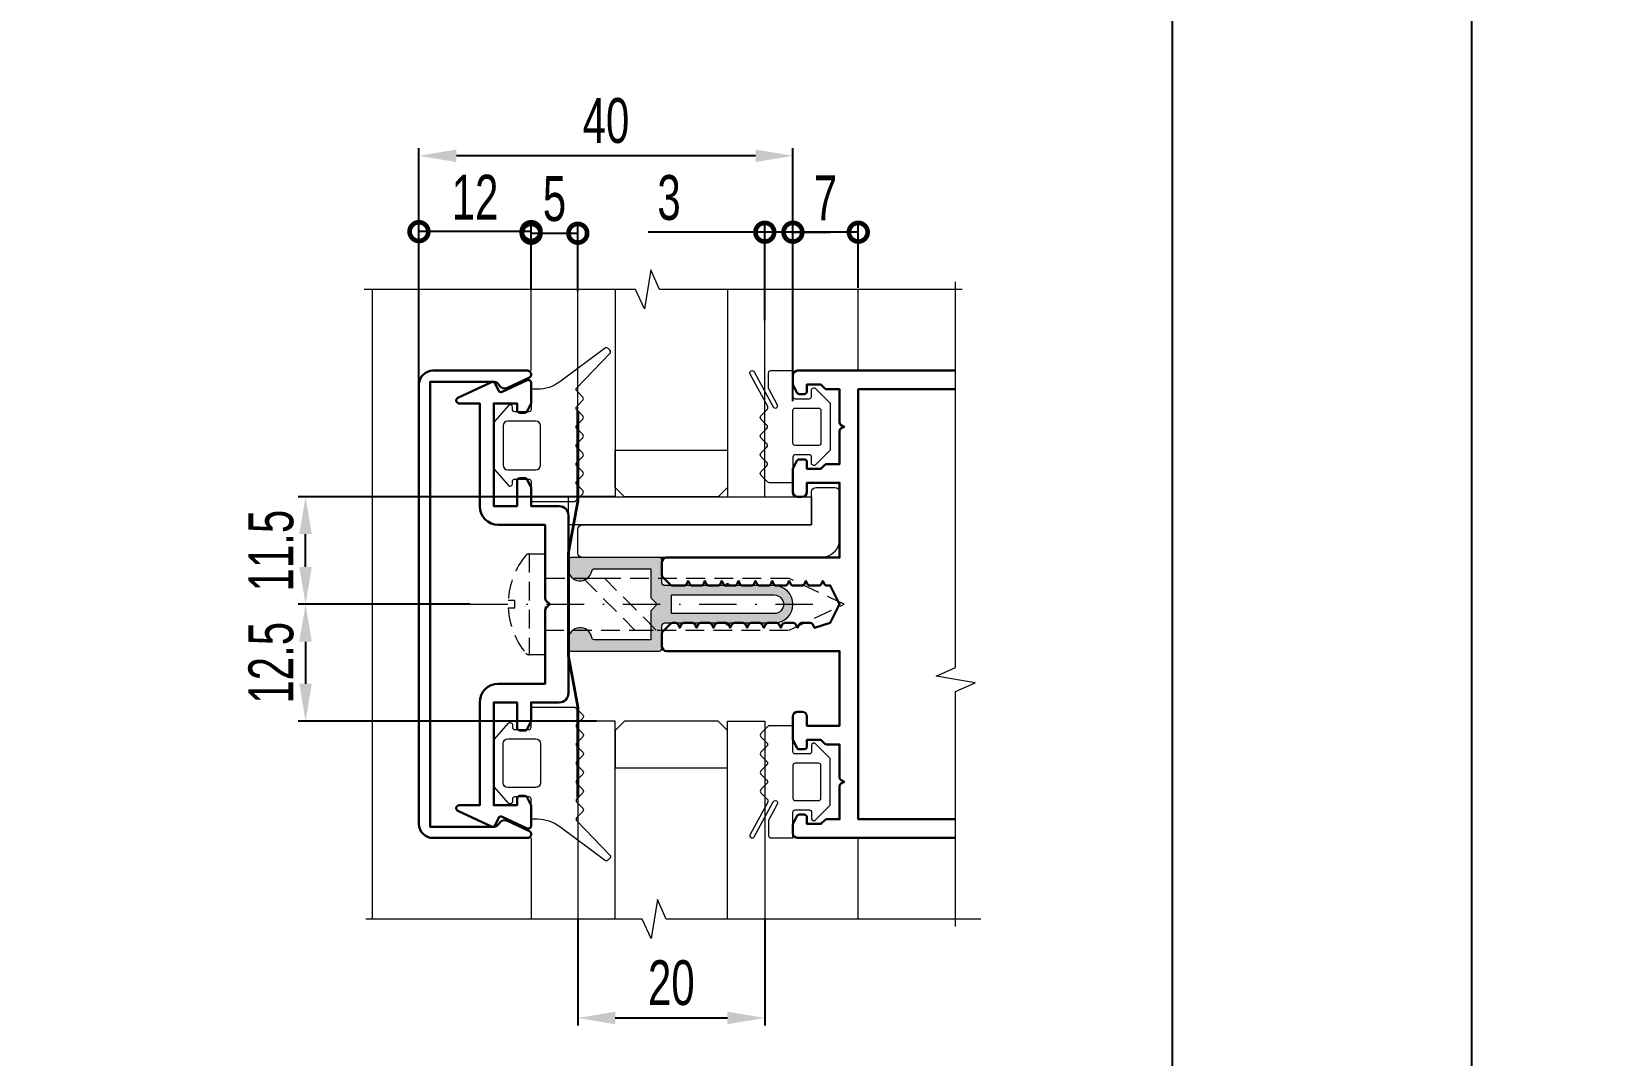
# Model space of a CAD drawing. Extents: x -37 to 8820, y -336 to 478.
# Drawn here: x 743.7 to 849.9, y 152.5 to 221 of the extents above; entities that cross this region are included whole.
import ezdxf

# ---------------------------------------------------------------- set-up
doc = ezdxf.new("R2010")
doc.units = 0
doc.header["$LTSCALE"] = 5
doc.linetypes.add('DASHDOT', pattern=[1, 0.5, -0.25, 0, -0.25])
doc.linetypes.add('HIDDEN', pattern=[0.375, 0.25, -0.125])
doc.layers.get('0').update_dxf_attribs({"linetype": 'CONTINUOUS', "lineweight": 30})
doc.layers.get('DEFPOINTS').update_dxf_attribs({"linetype": 'CONTINUOUS'})
for name, color, linetype, lineweight in [('1', 6, 'DASHDOT', 13), ('2', 3, 'HIDDEN', 13), ('Dimentions', 5, 'CONTINUOUS', 15), ('Glass', 5, 'CONTINUOUS', 20), ('Ал подклад', 7, 'CONTINUOUS', 20), ('Герлен', 7, 'CONTINUOUS', 60), ('Зигзаг', 1, 'CONTINUOUS', 15), ('Конструкции', 252, 'CONTINUOUS', 20), ('Подкладки', 1, 'CONTINUOUS', 20), ('Уплотнители', 1, 'CONTINUOUS', 20), ('Штриховка', 1, 'CONTINUOUS', 5)]:
    doc.layers.add(name, color=color, linetype=linetype, lineweight=lineweight)
doc.layers.add('Скрытые', color=14, linetype='CONTINUOUS', plot=False)
doc.styles.add('3', font='RUSS.SHX', dxfattribs={"width": 0.7, "height": 3})
doc.dimstyles.new('MX1_6', dxfattribs={"dimtxt": 3, "dimasz": 2.5, "dimexe": 0.5, "dimexo": 0, "dimgap": 0.8, "dimtad": 1, "dimlfac": 1.6, "dimdsep": 46, "dimtxsty": '3', "dimcen": 0, "dimclrd": 256, "dimclre": 256, "dimclrt": 256, "dimaunit": 1, "dimadec": 0, "dimazin": 0, "dimtfac": 1, "dimtmove": 0, "dimatfit": 1, "dimfxl": 1, "dimtvp": 1, "dimtolj": 1, "dimtzin": 0, "dimarcsym": 0})

# ---------------------------------------------------------------- blocks, each defined once
blk = doc.blocks.new('_DotSmall')
at = {"color": 0, "linetype": 'ByBlock', "const_width": 0.5}
blk.add_lwpolyline([(-0.0625, 0, 1), (0.0625, 0, 1)], format="xyb", close=True, dxfattribs=at)
blk = doc.blocks.new('*D1466')
at = {"layer": 'DEFPOINTS', "color": 0, "linetype": 'Continuous', "transparency": 16777216}
for p in [(769.62, 207.62), (777.12, 203.86), (769.62, 194.81)]:
    blk.add_point(p, dxfattribs=at)
at = {"layer": 'Dimentions', "linetype": 'Continuous', "lineweight": -2, "transparency": 16777216}
for p, q in [((769.62, 194.81), (769.62, 208.12)), ((777.12, 203.86), (777.12, 208.12)), ((777.12, 207.62), (769.62, 207.62))]:
    blk.add_line(p, q, dxfattribs=at)
at = {"layer": 'Dimentions', "linetype": 'Continuous', "lineweight": -2, "transparency": 16777216, "xscale": 2.5, "yscale": 2.5, "zscale": 2.5, "rotation": 180}
blk.add_blockref('_DotSmall', (769.62, 207.62), dxfattribs=at)
at = {"layer": 'Dimentions', "linetype": 'Continuous', "lineweight": -2, "transparency": 16777216, "xscale": 2.5, "yscale": 2.5, "zscale": 2.5}
blk.add_blockref('_DotSmall', (777.12, 207.62), dxfattribs=at)
at = {"layer": 'Dimentions', "linetype": 'Continuous', "transparency": 16777216, "insert": (773.37, 209.92), "char_height": 3, "attachment_point": 5, "style": '3'}
blk.add_mtext('\\A1;12', dxfattribs=at)
blk = doc.blocks.new('*D1467')
at = {"layer": 'DEFPOINTS', "color": 0, "linetype": 'Continuous', "transparency": 16777216}
for p in [(794.62, 207.58), (792.74, 201.7), (794.62, 196.28)]:
    blk.add_point(p, dxfattribs=at)
at = {"layer": 'Dimentions', "linetype": 'Continuous', "lineweight": -2, "transparency": 16777216}
for p, q in [((792.74, 201.7), (792.74, 208.08)), ((794.62, 196.28), (794.62, 208.08)), ((792.74, 207.58), (784.94, 207.58)), ((794.62, 207.58), (792.74, 207.58)), ((794.62, 207.58), (797.12, 207.58))]:
    blk.add_line(p, q, dxfattribs=at)
at = {"layer": 'Dimentions', "linetype": 'Continuous', "lineweight": -2, "transparency": 16777216, "xscale": 2.5, "yscale": 2.5, "zscale": 2.5}
blk.add_blockref('_DotSmall', (792.74, 207.58), dxfattribs=at)
at = {"layer": 'Dimentions', "linetype": 'Continuous', "lineweight": -2, "transparency": 16777216, "xscale": 2.5, "yscale": 2.5, "zscale": 2.5, "rotation": 180}
blk.add_blockref('_DotSmall', (794.62, 207.58), dxfattribs=at)
at = {"layer": 'Dimentions', "linetype": 'Continuous', "transparency": 16777216, "insert": (786.34, 209.88), "char_height": 3, "attachment_point": 5, "style": '3'}
blk.add_mtext('\\A1;3', dxfattribs=at)
blk = doc.blocks.new('*D1468')
at = {"layer": 'DEFPOINTS', "color": 0, "linetype": 'Continuous', "transparency": 16777216}
for p in [(769.62, 212.69), (769.62, 202.26), (794.62, 202.18)]:
    blk.add_point(p, dxfattribs=at)
at = {"layer": 'Dimentions', "linetype": 'Continuous', "lineweight": -2, "transparency": 16777216}
for p, q in [((769.62, 202.26), (769.62, 213.19)), ((792.12, 212.69), (772.12, 212.69)), ((794.62, 202.18), (794.62, 213.19))]:
    blk.add_line(p, q, dxfattribs=at)
at = {"layer": 'Dimentions', "linetype": 'Continuous', "transparency": 16777216}
for points in [[(772.12, 213.11), (772.12, 212.27), (769.62, 212.69)], [(792.12, 213.11), (792.12, 212.27), (794.62, 212.69)]]:
    blk.add_solid(points, dxfattribs=at)
at = {"layer": 'Dimentions', "linetype": 'Continuous', "transparency": 16777216, "insert": (782.12, 215.03), "char_height": 3, "attachment_point": 5, "style": '3'}
blk.add_mtext('\\A1;40', dxfattribs=at)
blk = doc.blocks.new('*D1469')
at = {"layer": 'DEFPOINTS', "color": 0, "linetype": 'Continuous', "transparency": 16777216}
for p in [(780.24, 161.65), (792.74, 161.65), (792.74, 155.04)]:
    blk.add_point(p, dxfattribs=at)
at = {"layer": 'Dimentions', "linetype": 'Continuous', "lineweight": -2, "transparency": 16777216}
for p, q in [((780.24, 161.65), (780.24, 154.54)), ((792.74, 161.65), (792.74, 154.54)), ((782.74, 155.04), (790.24, 155.04))]:
    blk.add_line(p, q, dxfattribs=at)
at = {"layer": 'Dimentions', "linetype": 'Continuous', "transparency": 16777216}
for points in [[(782.74, 155.46), (782.74, 154.62), (780.24, 155.04)], [(790.24, 155.46), (790.24, 154.62), (792.74, 155.04)]]:
    blk.add_solid(points, dxfattribs=at)
at = {"layer": 'Dimentions', "linetype": 'Continuous', "transparency": 16777216, "insert": (786.49, 157.38), "char_height": 3, "attachment_point": 5, "style": '3'}
blk.add_mtext('\\A1;20', dxfattribs=at)
blk = doc.blocks.new('*D1470')
at = {"layer": 'DEFPOINTS', "color": 0, "linetype": 'Continuous', "transparency": 16777216}
for p in [(780.24, 207.51), (777.12, 203.75), (780.24, 203.63)]:
    blk.add_point(p, dxfattribs=at)
at = {"layer": 'Dimentions', "linetype": 'Continuous', "lineweight": -2, "transparency": 16777216}
for p, q in [((777.12, 203.75), (777.12, 208.01)), ((780.24, 203.63), (780.24, 208.01)), ((777.12, 207.51), (780.24, 207.51))]:
    blk.add_line(p, q, dxfattribs=at)
at = {"layer": 'Dimentions', "linetype": 'Continuous', "lineweight": -2, "transparency": 16777216, "xscale": 2.5, "yscale": 2.5, "zscale": 2.5, "rotation": 180}
blk.add_blockref('_DotSmall', (777.12, 207.51), dxfattribs=at)
at = {"layer": 'Dimentions', "linetype": 'Continuous', "lineweight": -2, "transparency": 16777216, "xscale": 2.5, "yscale": 2.5, "zscale": 2.5}
blk.add_blockref('_DotSmall', (780.24, 207.51), dxfattribs=at)
at = {"layer": 'Dimentions', "linetype": 'Continuous', "transparency": 16777216, "insert": (778.68, 209.81), "char_height": 3, "attachment_point": 5, "style": '3'}
blk.add_mtext('\\A1;5', dxfattribs=at)
blk = doc.blocks.new('*D1471')
at = {"layer": 'DEFPOINTS', "color": 0, "linetype": 'Continuous', "transparency": 16777216}
for p in [(794.62, 207.58), (794.62, 203.86), (798.99, 203.86)]:
    blk.add_point(p, dxfattribs=at)
at = {"layer": 'Dimentions', "linetype": 'Continuous', "lineweight": -2, "transparency": 16777216}
for p, q in [((794.62, 203.86), (794.62, 208.08)), ((798.99, 203.86), (798.99, 208.08)), ((798.99, 207.58), (794.62, 207.58))]:
    blk.add_line(p, q, dxfattribs=at)
at = {"layer": 'Dimentions', "linetype": 'Continuous', "lineweight": -2, "transparency": 16777216, "xscale": 2.5, "yscale": 2.5, "zscale": 2.5, "rotation": 180}
blk.add_blockref('_DotSmall', (794.62, 207.58), dxfattribs=at)
at = {"layer": 'Dimentions', "linetype": 'Continuous', "lineweight": -2, "transparency": 16777216, "xscale": 2.5, "yscale": 2.5, "zscale": 2.5}
blk.add_blockref('_DotSmall', (798.99, 207.58), dxfattribs=at)
at = {"layer": 'Dimentions', "linetype": 'Continuous', "transparency": 16777216, "insert": (796.8, 209.88), "char_height": 3, "attachment_point": 5, "style": '3'}
blk.add_mtext('\\A1;7', dxfattribs=at)
blk = doc.blocks.new('*D1473')
at = {"layer": 'DEFPOINTS', "color": 0, "transparency": 16777216}
for p in [(762.04, 189.89), (782.74, 189.89), (773.05, 182.7)]:
    blk.add_point(p, dxfattribs=at)
at = {"layer": 'Dimentions', "lineweight": -2, "transparency": 16777216}
for p, q in [((782.74, 189.89), (761.54, 189.89)), ((762.04, 185.2), (762.04, 187.39)), ((773.05, 182.7), (761.54, 182.7))]:
    blk.add_line(p, q, dxfattribs=at)
at = {"layer": 'Dimentions', "transparency": 16777216}
for points in [[(761.62, 187.39), (762.46, 187.39), (762.04, 189.89)], [(761.62, 185.2), (762.46, 185.2), (762.04, 182.7)]]:
    blk.add_solid(points, dxfattribs=at)
at = {"layer": 'Dimentions', "transparency": 16777216, "insert": (759.74, 186.29), "char_height": 3, "attachment_point": 5, "rotation": 90, "style": '3'}
blk.add_mtext('\\A1;11.5', dxfattribs=at)
blk = doc.blocks.new('*D1474')
at = {"layer": 'DEFPOINTS', "color": 0, "transparency": 16777216}
for p in [(768.78, 182.7), (762.04, 174.89), (781.49, 174.89)]:
    blk.add_point(p, dxfattribs=at)
at = {"layer": 'Dimentions', "lineweight": -2, "transparency": 16777216}
for p, q in [((768.78, 182.7), (761.54, 182.7)), ((762.04, 180.2), (762.04, 177.39)), ((781.49, 174.89), (761.54, 174.89))]:
    blk.add_line(p, q, dxfattribs=at)
at = {"layer": 'Dimentions', "transparency": 16777216}
for points in [[(761.62, 180.2), (762.46, 180.2), (762.04, 182.7)], [(761.62, 177.39), (762.46, 177.39), (762.04, 174.89)]]:
    blk.add_solid(points, dxfattribs=at)
at = {"layer": 'Dimentions', "transparency": 16777216, "insert": (759.74, 178.79), "char_height": 3, "attachment_point": 5, "rotation": 90, "style": '3'}
blk.add_mtext('\\A1;12.5', dxfattribs=at)

msp = doc.modelspace()

# ---------------------------------------------------------------- hatches: boundary and pattern name
at = {"layer": 'Штриховка'}
h = msp.add_hatch(color=256, dxfattribs=at)
edge = h.paths.add_edge_path(flags=16)
edge.add_line((786.4917, 183.3249), (793.3667, 183.3249))
edge.add_arc((793.3667, 182.6999), 0.625, -90, 90, ccw=False)
edge.add_line((793.3667, 182.0749), (786.4917, 182.0749))
edge.add_line((786.4917, 182.0749), (786.4917, 183.3249))
edge = h.paths.add_edge_path()
edge.add_arc((780.3979, 180.3562), 0.7812, 9.281799, 180)
edge.add_line((779.6167, 180.3562), (779.6167, 179.7624))
edge.add_arc((779.8042, 179.7624), 0.1875, 180, 270)
edge.add_line((779.8042, 179.5749), (785.6792, 179.5749))
edge.add_arc((785.6792, 179.7624), 0.1875, 270, 360)
edge.add_line((785.8667, 179.7624), (785.8667, 181.2624))
edge.add_arc((786.0542, 181.2624), 0.1875, 90, 180, ccw=False)
edge.add_line((786.0542, 181.4499), (790.1167, 181.4499))
edge.add_arc((790.2417, 181.4499), 0.125, 180, 360)
edge.add_line((790.3667, 181.4499), (793.3667, 181.4499))
edge.add_arc((793.3667, 182.6999), 1.25, 270, 450)
edge.add_line((793.3667, 183.9499), (790.3667, 183.9499))
edge.add_arc((790.2417, 183.9499), 0.125, 0, 180)
edge.add_line((790.1167, 183.9499), (786.0542, 183.9499))
edge.add_arc((786.0542, 184.1374), 0.1875, 180, 270, ccw=False)
edge.add_line((785.8667, 184.1374), (785.8667, 185.6374))
edge.add_arc((785.6792, 185.6374), 0.1875, 0, 90)
edge.add_line((785.6792, 185.8249), (779.8042, 185.8249))
edge.add_arc((779.8042, 185.6374), 0.1875, 90, 180)
edge.add_line((779.6167, 185.6374), (779.6167, 185.0437))
edge.add_arc((780.3979, 185.0437), 0.7812, 180, 350.718201)
edge.add_arc((781.354, 184.8874), 0.1875, 90, 170.718201, ccw=False)
edge.add_line((781.354, 185.0749), (785.1167, 185.0749))
edge.add_line((785.1167, 185.0749), (785.1167, 183.2151))
edge.add_arc((785.3042, 183.2151), 0.1875, 180, 225)
edge.add_line((785.1716, 183.0825), (785.5542, 182.6999))
edge.add_line((785.5542, 182.6999), (785.1716, 182.3173))
edge.add_arc((785.3042, 182.1848), 0.1875, 135, 180)
edge.add_line((785.1167, 182.1848), (785.1167, 180.3249))
edge.add_line((785.1167, 180.3249), (781.354, 180.3249))
edge.add_arc((781.354, 180.5124), 0.1875, 189.281799, 270, ccw=False)

# ---------------------------------------------------------------- linework, layer by layer
for points in [[(769.6167, 168.0124), (769.6167, 197.3874, -0.41421356), (770.5542, 198.3249), (776.8667, 198.3249, -0.80258485), (776.9723, 197.8484), (775.5357, 197.1784, -0.40155944), (774.9626, 197.373, 0.27973928), (774.63, 197.5749), (770.3667, 197.5749), (770.3667, 167.8249), (774.63, 167.8249, 0.27973928), (774.9626, 168.0269, -0.40155944), (775.5357, 168.2214), (776.9723, 167.5515, -0.80258485), (776.8667, 167.0749), (770.5542, 167.0749, -0.41421356)], [(774.4627, 197.5574, -0.41421356), (774.7119, 197.4667), (774.9319, 196.9949, 0.41421356), (775.1811, 196.9042), (776.8499, 197.6824, -0.54861879), (777.1167, 197.5124), (777.1167, 196.1817, -0.11643382), (777.0969, 196.0978), (776.856, 195.6161, -0.28407904), (776.6883, 195.5124), (776.3667, 195.5124, -0.41421356), (776.1792, 195.6999), (776.1792, 196.1374), (774.6167, 196.1374), (774.6167, 189.2624), (776.1792, 189.2624), (776.1792, 190.9499, -0.41421356), (776.3667, 191.1374), (776.6883, 191.1374, -0.28407904), (776.856, 191.0338), (777.0969, 190.552, -0.11643382), (777.1167, 190.4682), (777.1167, 189.2624), (778.9917, 189.2624, -0.41421356), (779.6167, 188.6374), (779.6167, 176.7624, -0.41421356), (778.9917, 176.1374), (777.1167, 176.1374), (777.1167, 174.9317, -0.11643382), (777.0969, 174.8478), (776.856, 174.3661, -0.28407904), (776.6883, 174.2624), (776.3667, 174.2624, -0.41421356), (776.1792, 174.4499), (776.1792, 176.1374), (774.6167, 176.1374), (774.6167, 169.2624), (776.1792, 169.2624), (776.1792, 169.6999, -0.41421356), (776.3667, 169.8874), (776.6883, 169.8874, -0.28407904), (776.856, 169.7838), (777.0969, 169.302, -0.11643382), (777.1167, 169.2182), (777.1167, 167.8874, -0.54861879), (776.8499, 167.7175), (775.1811, 168.4957, 0.41421356), (774.9319, 168.405), (774.7119, 167.9332, -0.41421356), (774.4627, 167.8425), (772.2249, 168.886, -0.29147342), (772.1167, 169.0559), (772.1167, 169.0749, -0.41421356), (772.3042, 169.2624), (773.6792, 169.2624), (773.6792, 176.1374, -0.41421356), (774.9292, 177.3874), (778.0542, 177.3874), (778.0542, 182.3098, -0.19891237), (778.1091, 182.4423), (778.3667, 182.6999), (778.1091, 182.9575, -0.19891237), (778.0542, 183.0901), (778.0542, 188.0124), (774.9292, 188.0124, -0.41421356), (773.6792, 189.2624), (773.6792, 196.1374), (772.3042, 196.1374, -0.41421356), (772.1167, 196.3249), (772.1167, 196.3439, -0.29147342), (772.2249, 196.5139)]]:
    msp.add_lwpolyline(points, format="xyb", close=True)
msp.add_lwpolyline([(805.4818, 167.0749), (794.9292, 167.0749, -0.41421356), (794.6167, 167.3874), (794.6167, 167.9682, -0.11643382), (794.6365, 168.052), (794.8773, 168.5338, -0.28407904), (795.0451, 168.6374), (795.3667, 168.6374, -0.41421356), (795.5542, 168.4499), (795.5542, 168.0124), (796.4917, 168.0124), (796.7493, 168.27, -0.19891237), (796.8818, 168.3249), (797.7417, 168.3249), (797.7417, 170.5528, -0.28407904), (797.8453, 170.7205), (798.0542, 170.8249), (797.8453, 170.9294, -0.28407904), (797.7417, 171.0971), (797.7417, 173.3249), (796.8818, 173.3249, -0.19891237), (796.7493, 173.3798), (796.4917, 173.6374), (795.5542, 173.6374), (795.5542, 173.1999, -0.41421356), (795.3667, 173.0124), (795.0451, 173.0124, -0.28407904), (794.8773, 173.1161), (794.6365, 173.5978, -0.11643382), (794.6167, 173.6817), (794.6167, 175.1999, -0.41421356), (794.9292, 175.5124), (795.2417, 175.5124, -0.41421356), (795.5542, 175.1999), (795.5542, 174.5749), (797.7417, 174.5749), (797.7417, 179.5749), (786.1792, 179.5749, -0.41421356), (785.8667, 179.8874), (785.8667, 180.7473, -0.19891237), (785.9216, 180.8798), (786.4368, 181.395, -0.19891237), (786.5693, 181.4499), (786.782, 181.4499, -0.28407904), (786.9497, 181.3463), (787.0542, 181.1374), (787.1586, 181.3463, -0.28407904), (787.3263, 181.4499), (787.907, 181.4499, -0.28407904), (788.0747, 181.3463), (788.1792, 181.1374), (788.2836, 181.3463, -0.28407904), (788.4513, 181.4499), (789.032, 181.4499, -0.28407904), (789.1997, 181.3463), (789.3042, 181.1374), (789.4086, 181.3463, -0.28407904), (789.5763, 181.4499), (790.157, 181.4499, -0.28407904), (790.3247, 181.3463), (790.4292, 181.1374), (790.5336, 181.3463, -0.28407904), (790.7013, 181.4499), (791.282, 181.4499, -0.28407904), (791.4497, 181.3463), (791.5542, 181.1374), (791.6586, 181.3463, -0.28407904), (791.8263, 181.4499), (792.407, 181.4499, -0.28407904), (792.5747, 181.3463), (792.6792, 181.1374), (792.7836, 181.3463, -0.28407904), (792.9513, 181.4499), (793.532, 181.4499, -0.28407904), (793.6997, 181.3463), (793.8042, 181.1374), (793.9086, 181.3463, -0.28407904), (794.0763, 181.4499), (794.657, 181.4499, -0.28407904), (794.8247, 181.3463), (794.9292, 181.1374), (795.0336, 181.3463, -0.28407904), (795.2013, 181.4499), (795.782, 181.4499, -0.28407904), (795.9497, 181.3463), (796.0542, 181.1374), (797.1167, 181.4499), (797.7417, 182.6999), (797.1167, 183.9499), (796.8888, 183.9499, -0.28407904), (796.7211, 184.0536), (796.6167, 184.2624), (796.5122, 184.0536, -0.28407904), (796.3445, 183.9499), (795.7638, 183.9499, -0.28407904), (795.5961, 184.0536), (795.4917, 184.2624), (795.3872, 184.0536, -0.28407904), (795.2195, 183.9499), (794.6388, 183.9499, -0.28407904), (794.4711, 184.0536), (794.3667, 184.2624), (794.2622, 184.0536, -0.28407904), (794.0945, 183.9499), (793.5138, 183.9499, -0.28407904), (793.3461, 184.0536), (793.2417, 184.2624), (793.1372, 184.0536, -0.28407904), (792.9695, 183.9499), (792.3888, 183.9499, -0.28407904), (792.2211, 184.0536), (792.1167, 184.2624), (792.0122, 184.0536, -0.28407904), (791.8445, 183.9499), (791.2638, 183.9499, -0.28407904), (791.0961, 184.0536), (790.9917, 184.2624), (790.8872, 184.0536, -0.28407904), (790.7195, 183.9499), (790.1388, 183.9499, -0.28407904), (789.9711, 184.0536), (789.8667, 184.2624), (789.7622, 184.0536, -0.28407904), (789.5945, 183.9499), (789.0138, 183.9499, -0.28407904), (788.8461, 184.0536), (788.7417, 184.2624), (788.6372, 184.0536, -0.28407904), (788.4695, 183.9499), (787.8888, 183.9499, -0.28407904), (787.7211, 184.0536), (787.6167, 184.2624), (787.5122, 184.0536, -0.28407904), (787.3445, 183.9499), (786.5693, 183.9499, -0.19891237), (786.4368, 184.0048), (785.9216, 184.52, -0.19891237), (785.8667, 184.6526), (785.8667, 185.5124, -0.41421356), (786.1792, 185.8249), (797.7417, 185.8249), (797.7417, 190.8249), (795.5542, 190.8249), (795.5542, 190.1999, -0.41421356), (795.2417, 189.8874), (794.9292, 189.8874, -0.41421356), (794.6167, 190.1999), (794.6167, 191.7182, -0.11643382), (794.6365, 191.802), (794.8773, 192.2838, -0.28407904), (795.0451, 192.3874), (795.3667, 192.3874, -0.41421356), (795.5542, 192.1999), (795.5542, 191.7624), (796.4917, 191.7624), (796.7493, 192.02, -0.19891237), (796.8818, 192.0749), (797.7417, 192.0749), (797.7417, 194.3028, -0.28407904), (797.8453, 194.4705), (798.0542, 194.5749), (797.8453, 194.6794, -0.28407904), (797.7417, 194.8471), (797.7417, 197.0749), (796.8818, 197.0749, -0.19891237), (796.7493, 197.1298), (796.4917, 197.3874), (795.5542, 197.3874), (795.5542, 196.9499, -0.41421356), (795.3667, 196.7624), (795.0451, 196.7624, -0.28407904), (794.8773, 196.8661), (794.6365, 197.3478, -0.11643382), (794.6167, 197.4317), (794.6167, 198.0124, -0.41421356), (794.9292, 198.3249), (805.4818, 198.3249)], format="xyb")
msp.add_lwpolyline([(805.4818, 168.3249), (798.9917, 168.3249), (798.9917, 197.0749), (805.4818, 197.0749)])
at = {"layer": '1'}
msp.add_line((773.0542, 182.6999), (796.8042, 182.6999), dxfattribs=at)
at = {"layer": '2'}
msp.add_line((776.9981, 186.0749), (776.9981, 179.3249), dxfattribs=at)
msp.add_lwpolyline([(775.5913, 182.9456, -0.16184886), (776.7571, 185.9613, -0.22388754), (776.9981, 186.0749), (778.0542, 186.0749), (778.0542, 179.3249), (776.9981, 179.3249, -0.22388754), (776.7571, 179.4386, -0.16184886), (775.5913, 182.4543), (776.029, 182.4543), (776.029, 182.9456)], format="xyb", close=True, dxfattribs=at)
for points in [[(778.0542, 180.9812), (794.3683, 180.9812), (798.0542, 182.6999), (794.3683, 184.4187), (778.0542, 184.4187)], [(780.6164, 184.4187), (784.0539, 180.9812), (785.4861, 180.9812), (782.0486, 184.4187)]]:
    msp.add_lwpolyline(points, close=True, dxfattribs=at)
at = {"layer": 'Glass'}
for points in [[(782.7417, 203.7476), (782.7417, 189.8874), (780.2417, 189.8874), (780.2417, 203.7476)], [(790.2417, 203.7476), (790.2417, 189.8874), (792.7417, 189.8874), (792.7417, 203.7476)], [(782.7417, 161.6522), (782.7417, 174.8874), (780.2417, 174.8874), (780.2417, 161.6522)], [(790.2417, 161.6522), (790.2417, 174.8874), (792.7417, 174.8874), (792.7417, 161.6522)]]:
    msp.add_lwpolyline(points, dxfattribs=at)
for points in [[(789.6167, 189.8874), (783.3667, 189.8874), (782.7417, 190.5124), (782.7417, 193.0124), (790.2417, 193.0124), (790.2417, 190.5124)], [(789.6167, 174.8874), (783.3667, 174.8874), (782.7417, 174.2624), (782.7417, 171.7624), (790.2417, 171.7624), (790.2417, 174.2624)]]:
    msp.add_lwpolyline(points, close=True, dxfattribs=at)
at = {"layer": 'Ал подклад'}
msp.add_lwpolyline([(795.8667, 188.0124), (795.8667, 190.1999, -0.41421356), (796.1792, 190.5124), (797.4292, 190.5124, -0.41421356), (797.7417, 190.1999), (797.7417, 187.0749, -0.41421356), (796.4917, 185.8249), (780.5542, 185.8249, -0.41421356), (780.2417, 186.1374), (780.2417, 187.6999, -0.41421356), (780.5542, 188.0124)], format="xyb", close=True, dxfattribs=at)
at = {"layer": 'Герлен', "ltscale": 2, "const_width": 0.1875}
msp.add_lwpolyline([(780.2417, 195.6493), (780.2417, 189.5868), (779.6167, 186.171), (779.6167, 179.2289), (780.2417, 175.8368), (780.2417, 169.7743)], dxfattribs=at)
at = {"layer": 'Зигзаг'}
for points in [[(805.924, 203.7476), (785.7045, 203.7476), (785.1237, 205.0655), (784.6881, 202.4528), (784.1056, 203.7476), (765.9658, 203.7476)], [(805.4818, 161.1611), (805.4818, 176.8731), (806.7997, 177.454), (804.187, 177.8896), (805.4818, 178.4721), (805.4818, 204.2737)], [(807.1819, 161.6522), (786.1507, 161.6522), (785.5698, 162.9701), (785.1342, 160.3574), (784.5517, 161.6522), (766.079, 161.6522)]]:
    msp.add_lwpolyline(points, dxfattribs=at)
at = {"layer": 'Конструкции'}
for p, q in [((766.4917, 203.7476), (766.4917, 161.6522)), ((777.1167, 198.3249), (777.1167, 203.7476)), ((798.9917, 198.3249), (798.9917, 203.7476)), ((777.1167, 167.0749), (777.1167, 161.6522)), ((798.9917, 161.6522), (798.9917, 167.0749))]:
    msp.add_line(p, q, dxfattribs=at)
at = {"layer": 'Подкладки'}
msp.add_lwpolyline([(779.6167, 188.0124), (779.6167, 189.8874), (795.8667, 189.8874), (795.8667, 188.0124)], close=True, dxfattribs=at)
at = {"layer": 'Скрытые', "linetype": 'Continuous'}
for points in [[(840, 297), (630, 297), (630, 0), (840, 0)], [(840, 297), (1050, 297), (1050, 0), (840, 0)], [(820, 10), (820, 287), (655, 287), (655, 10)]]:
    msp.add_lwpolyline(points, close=True, dxfattribs=at)
at = {"layer": 'Уплотнители'}
for points in [[(775.8667, 190.9187, -0.41421356), (776.0229, 191.0749), (776.9604, 191.0749, -0.41421356), (777.1167, 190.9187), (777.1167, 189.5749), (780.0046, 189.5749, 0.19891237), (780.093, 189.6115), (780.5709, 190.0894, 0.41421356), (780.5709, 190.3104), (780.1669, 190.7144, -0.41421356), (780.1669, 190.9354), (780.5709, 191.3394, 0.41421356), (780.5709, 191.5604), (780.1669, 191.9644, -0.41421356), (780.1669, 192.1854), (780.5709, 192.5894, 0.41421356), (780.5709, 192.8104), (780.1669, 193.2144, -0.41421356), (780.1669, 193.4354), (780.5709, 193.8394, 0.41421356), (780.5709, 194.0604), (780.1669, 194.4644, -0.41421356), (780.1669, 194.6854), (780.5709, 195.0894, 0.41421356), (780.5709, 195.3104), (780.1669, 195.7144, -0.41421356), (780.1669, 195.9354), (780.5709, 196.3394, 0.41421356), (780.5709, 196.5604), (780.1669, 196.9644, -0.41421356), (780.1669, 197.1854), (782.3812, 199.4644, 0.41421356), (782.3812, 199.6854), (782.2499, 199.8167, 0.29253821), (782.0854, 199.8529), (779.0322, 197.5721, -0.16178775), (777.536, 197.0749), (777.1167, 197.0749), (777.1167, 195.7312, -0.41421356), (776.9604, 195.5749), (776.0229, 195.5749, -0.41421356), (775.8667, 195.7312), (775.8667, 195.8874, 0.66858666), (775.5998, 195.9978), (774.6623, 194.9332, 0.19861919), (774.6167, 194.8228), (774.6167, 191.827, 0.19861919), (774.6623, 191.7167), (775.5998, 190.6521, 0.66858666), (775.8667, 190.7624)], [(793.5775, 196.0557), (793.0106, 197.1007, -0.12491271), (792.9917, 197.1752), (792.9917, 198.1687, -0.41421356), (793.1479, 198.3249), (794.6167, 198.3249), (794.6167, 196.6062, 0.41421356), (794.7729, 196.4499), (795.7104, 196.4499, 0.41421356), (795.8667, 196.6062), (795.8667, 197.0124, -0.66858666), (796.1335, 197.1228), (797.071, 196.1832, -0.19861919), (797.1167, 196.0728), (797.1167, 193.077, -0.19861919), (797.071, 192.9667), (796.1335, 192.0271, -0.66858666), (795.8667, 192.1374), (795.8667, 192.5437, 0.41421356), (795.7104, 192.6999), (794.7729, 192.6999, 0.41421356), (794.6167, 192.5437), (794.6167, 190.8249), (793.0564, 190.8249, -0.19891237), (792.9459, 190.8707), (792.4772, 191.3394, -0.41421356), (792.4772, 191.5604), (792.8812, 191.9644, 0.41421356), (792.8812, 192.1854), (792.4772, 192.5894, -0.41421356), (792.4772, 192.8104), (792.8812, 193.2144, 0.41421356), (792.8812, 193.4354), (792.4772, 193.8394, -0.41421356), (792.4772, 194.0604), (792.8812, 194.4644, 0.41421356), (792.8812, 194.6854), (792.4772, 195.0894, -0.41421356), (792.4772, 195.3104), (792.9092, 195.7425, 0.33207606), (792.9361, 195.9274), (791.7606, 198.0942, -1), (792.0353, 198.2432), (793.3029, 195.9067, 1)], [(796.4917, 195.6687), (796.4917, 193.4812, -0.41421356), (796.3354, 193.3249), (794.7729, 193.3249, -0.41421356), (794.6167, 193.4812), (794.6167, 195.6687, -0.41421356), (794.7729, 195.8249), (796.3354, 195.8249, -0.41421356)], [(775.2417, 194.6374), (775.2417, 192.0124, 0.41421356), (775.5542, 191.6999), (777.4292, 191.6999, 0.41421356), (777.7417, 192.0124), (777.7417, 194.6374, 0.41421356), (777.4292, 194.9499), (775.5542, 194.9499, 0.41421356)], [(781.1689, 180.4822, 0.92211283), (779.6167, 180.3562), (779.6167, 179.7624, 0.41421356), (779.8042, 179.5749), (785.6792, 179.5749, 0.41421356), (785.8667, 179.7624), (785.8667, 181.2624, -0.41421356), (786.0542, 181.4499), (790.1167, 181.4499, 1), (790.3667, 181.4499), (793.3667, 181.4499, 1), (793.3667, 183.9499), (790.3667, 183.9499, 1), (790.1167, 183.9499), (786.0542, 183.9499, -0.41421356), (785.8667, 184.1374), (785.8667, 185.6374, 0.41421356), (785.6792, 185.8249), (779.8042, 185.8249, 0.41421356), (779.6167, 185.6374), (779.6167, 185.0437, 0.92211283), (781.1689, 184.9177, -0.36752318), (781.354, 185.0749), (785.1167, 185.0749), (785.1167, 183.2151, 0.19891237), (785.1716, 183.0825), (785.5542, 182.6999), (785.1716, 182.3173, 0.19891237), (785.1167, 182.1848), (785.1167, 180.3249), (781.354, 180.3249, -0.36752318)], [(786.4917, 183.3249), (793.3667, 183.3249, -1), (793.3667, 182.0749), (786.4917, 182.0749)], [(775.8667, 174.4812, 0.41421356), (776.0229, 174.3249), (776.9604, 174.3249, 0.41421356), (777.1167, 174.4812), (777.1167, 175.8249), (780.0046, 175.8249, -0.19891237), (780.093, 175.7883), (780.5709, 175.3104, -0.41421356), (780.5709, 175.0894), (780.1669, 174.6854, 0.41421356), (780.1669, 174.4644), (780.5709, 174.0604, -0.41421356), (780.5709, 173.8394), (780.1669, 173.4354, 0.41421356), (780.1669, 173.2144), (780.5709, 172.8104, -0.41421356), (780.5709, 172.5894), (780.1669, 172.1854, 0.41421356), (780.1669, 171.9644), (780.5709, 171.5604, -0.41421356), (780.5709, 171.3394), (780.1669, 170.9354, 0.41421356), (780.1669, 170.7144), (780.5709, 170.3104, -0.41421356), (780.5709, 170.0894), (780.1669, 169.6854, 0.41421356), (780.1669, 169.4644), (780.5709, 169.0604, -0.41421356), (780.5709, 168.8394), (780.1669, 168.4354, 0.41421356), (780.1669, 168.2144), (782.3812, 165.9354, -0.41421356), (782.3812, 165.7144), (782.2499, 165.5831, -0.29253821), (782.0854, 165.547), (779.0322, 167.8278, 0.16178775), (777.536, 168.3249), (777.1167, 168.3249), (777.1167, 169.6687, 0.41421356), (776.9604, 169.8249), (776.0229, 169.8249, 0.41421356), (775.8667, 169.6687), (775.8667, 169.5124, -0.66858666), (775.5998, 169.4021), (774.6623, 170.4667, -0.19861919), (774.6167, 170.577), (774.6167, 173.5728, -0.19861919), (774.6623, 173.6832), (775.5998, 174.7478, -0.66858666), (775.8667, 174.6374)], [(793.5775, 169.3442), (793.0106, 168.2991, 0.12491271), (792.9917, 168.2246), (792.9917, 167.2312, 0.41421356), (793.1479, 167.0749), (794.6167, 167.0749), (794.6167, 168.7937, -0.41421356), (794.7729, 168.9499), (795.7104, 168.9499, -0.41421356), (795.8667, 168.7937), (795.8667, 168.3874, 0.66858666), (796.1335, 168.2771), (797.071, 169.2167, 0.19861919), (797.1167, 169.327), (797.1167, 172.3228, 0.19861919), (797.071, 172.4332), (796.1335, 173.3728, 0.66858666), (795.8667, 173.2624), (795.8667, 172.8562, -0.41421356), (795.7104, 172.6999), (794.7729, 172.6999, -0.41421356), (794.6167, 172.8562), (794.6167, 174.5749), (793.0564, 174.5749, 0.19891237), (792.9459, 174.5292), (792.4772, 174.0604, 0.41421356), (792.4772, 173.8394), (792.8812, 173.4354, -0.41421356), (792.8812, 173.2144), (792.4772, 172.8104, 0.41421356), (792.4772, 172.5894), (792.8812, 172.1854, -0.41421356), (792.8812, 171.9644), (792.4772, 171.5604, 0.41421356), (792.4772, 171.3394), (792.8812, 170.9354, -0.41421356), (792.8812, 170.7144), (792.4772, 170.3104, 0.41421356), (792.4772, 170.0894), (792.9092, 169.6574, -0.33207606), (792.9361, 169.4724), (791.7606, 167.3057, 1), (792.0353, 167.1567), (793.3029, 169.4932, -1)], [(775.2417, 170.7624), (775.2417, 173.3874, -0.41421356), (775.5542, 173.6999), (777.4292, 173.6999, -0.41421356), (777.7417, 173.3874), (777.7417, 170.7624, -0.41421356), (777.4292, 170.4499), (775.5542, 170.4499, -0.41421356)], [(796.4917, 169.7312), (796.4917, 171.9187, 0.41421356), (796.3354, 172.0749), (794.7729, 172.0749, 0.41421356), (794.6167, 171.9187), (794.6167, 169.7312, 0.41421356), (794.7729, 169.5749), (796.3354, 169.5749, 0.41421356)]]:
    msp.add_lwpolyline(points, format="xyb", close=True, dxfattribs=at)

# ---------------------------------------------------------------- dimensions: what is measured, and where the dimension line sits
at = {"layer": 'Dimentions', "linetype": 'Continuous'}
for base, p1, p2, picture, middle in [((769.6167, 212.6907), (794.6167, 202.1796), (769.6167, 202.2578), '*D1468', (782.1167, 215.0336)), ((792.7417, 155.0384), (780.2417, 161.6522), (792.7417, 161.6522), '*D1469', (786.4917, 157.3813))]:
    dim = msp.add_linear_dim(base=base, p1=p1, p2=p2, dimstyle='MX1_6', dxfattribs=at)
    dim.commit()
    dim.dimension.update_dxf_attribs({"geometry": picture, "text_midpoint": middle})
for base, p1, p2, picture, middle in [((769.6167, 207.6217), (777.1167, 203.8634), (769.6167, 194.8051), '*D1466', (773.3667, 209.9217)), ((780.2417, 207.5059), (777.1167, 203.7476), (780.2417, 203.6318), '*D1470', (778.6792, 209.8059)), ((794.6167, 207.5839), (798.9917, 203.8634), (794.6167, 203.8634), '*D1471', (796.8042, 209.8839))]:
    dim = msp.add_linear_dim(base=base, p1=p1, p2=p2, dimstyle='MX1_6', override={"dimdec": 0, "dimblk1": 'DotSmall', "dimblk2": 'DotSmall', "dimsah": 1}, dxfattribs=at)
    dim.commit()
    dim.dimension.update_dxf_attribs({"geometry": picture, "text_midpoint": middle})
dim = msp.add_linear_dim(base=(794.6167, 207.5839), p1=(792.7417, 201.698), p2=(794.6167, 196.2753), dimstyle='MX1_6', override={"dimdec": 0, "dimblk1": 'DotSmall', "dimblk2": 'DotSmall', "dimsah": 1}, dxfattribs=at)
dim.commit()
dim.dimension.update_dxf_attribs({"geometry": '*D1467', "text_midpoint": (786.3417, 207.5839), "dimtype": 160})
at = {"layer": 'Dimentions'}
for base, p1, p2, picture, middle in [((762.0391, 189.8874), (773.0542, 182.6999), (782.7417, 189.8874), '*D1473', (759.7391, 186.2937)), ((762.0391, 174.8874), (768.7754, 182.6999), (781.4917, 174.8874), '*D1474', (759.7391, 178.7937))]:
    dim = msp.add_linear_dim(base=base, p1=p1, p2=p2, angle=90, dimstyle='MX1_6', dxfattribs=at)
    dim.commit()
    dim.dimension.update_dxf_attribs({"geometry": picture, "text_midpoint": middle})

doc.saveas('drawing.dxf')
